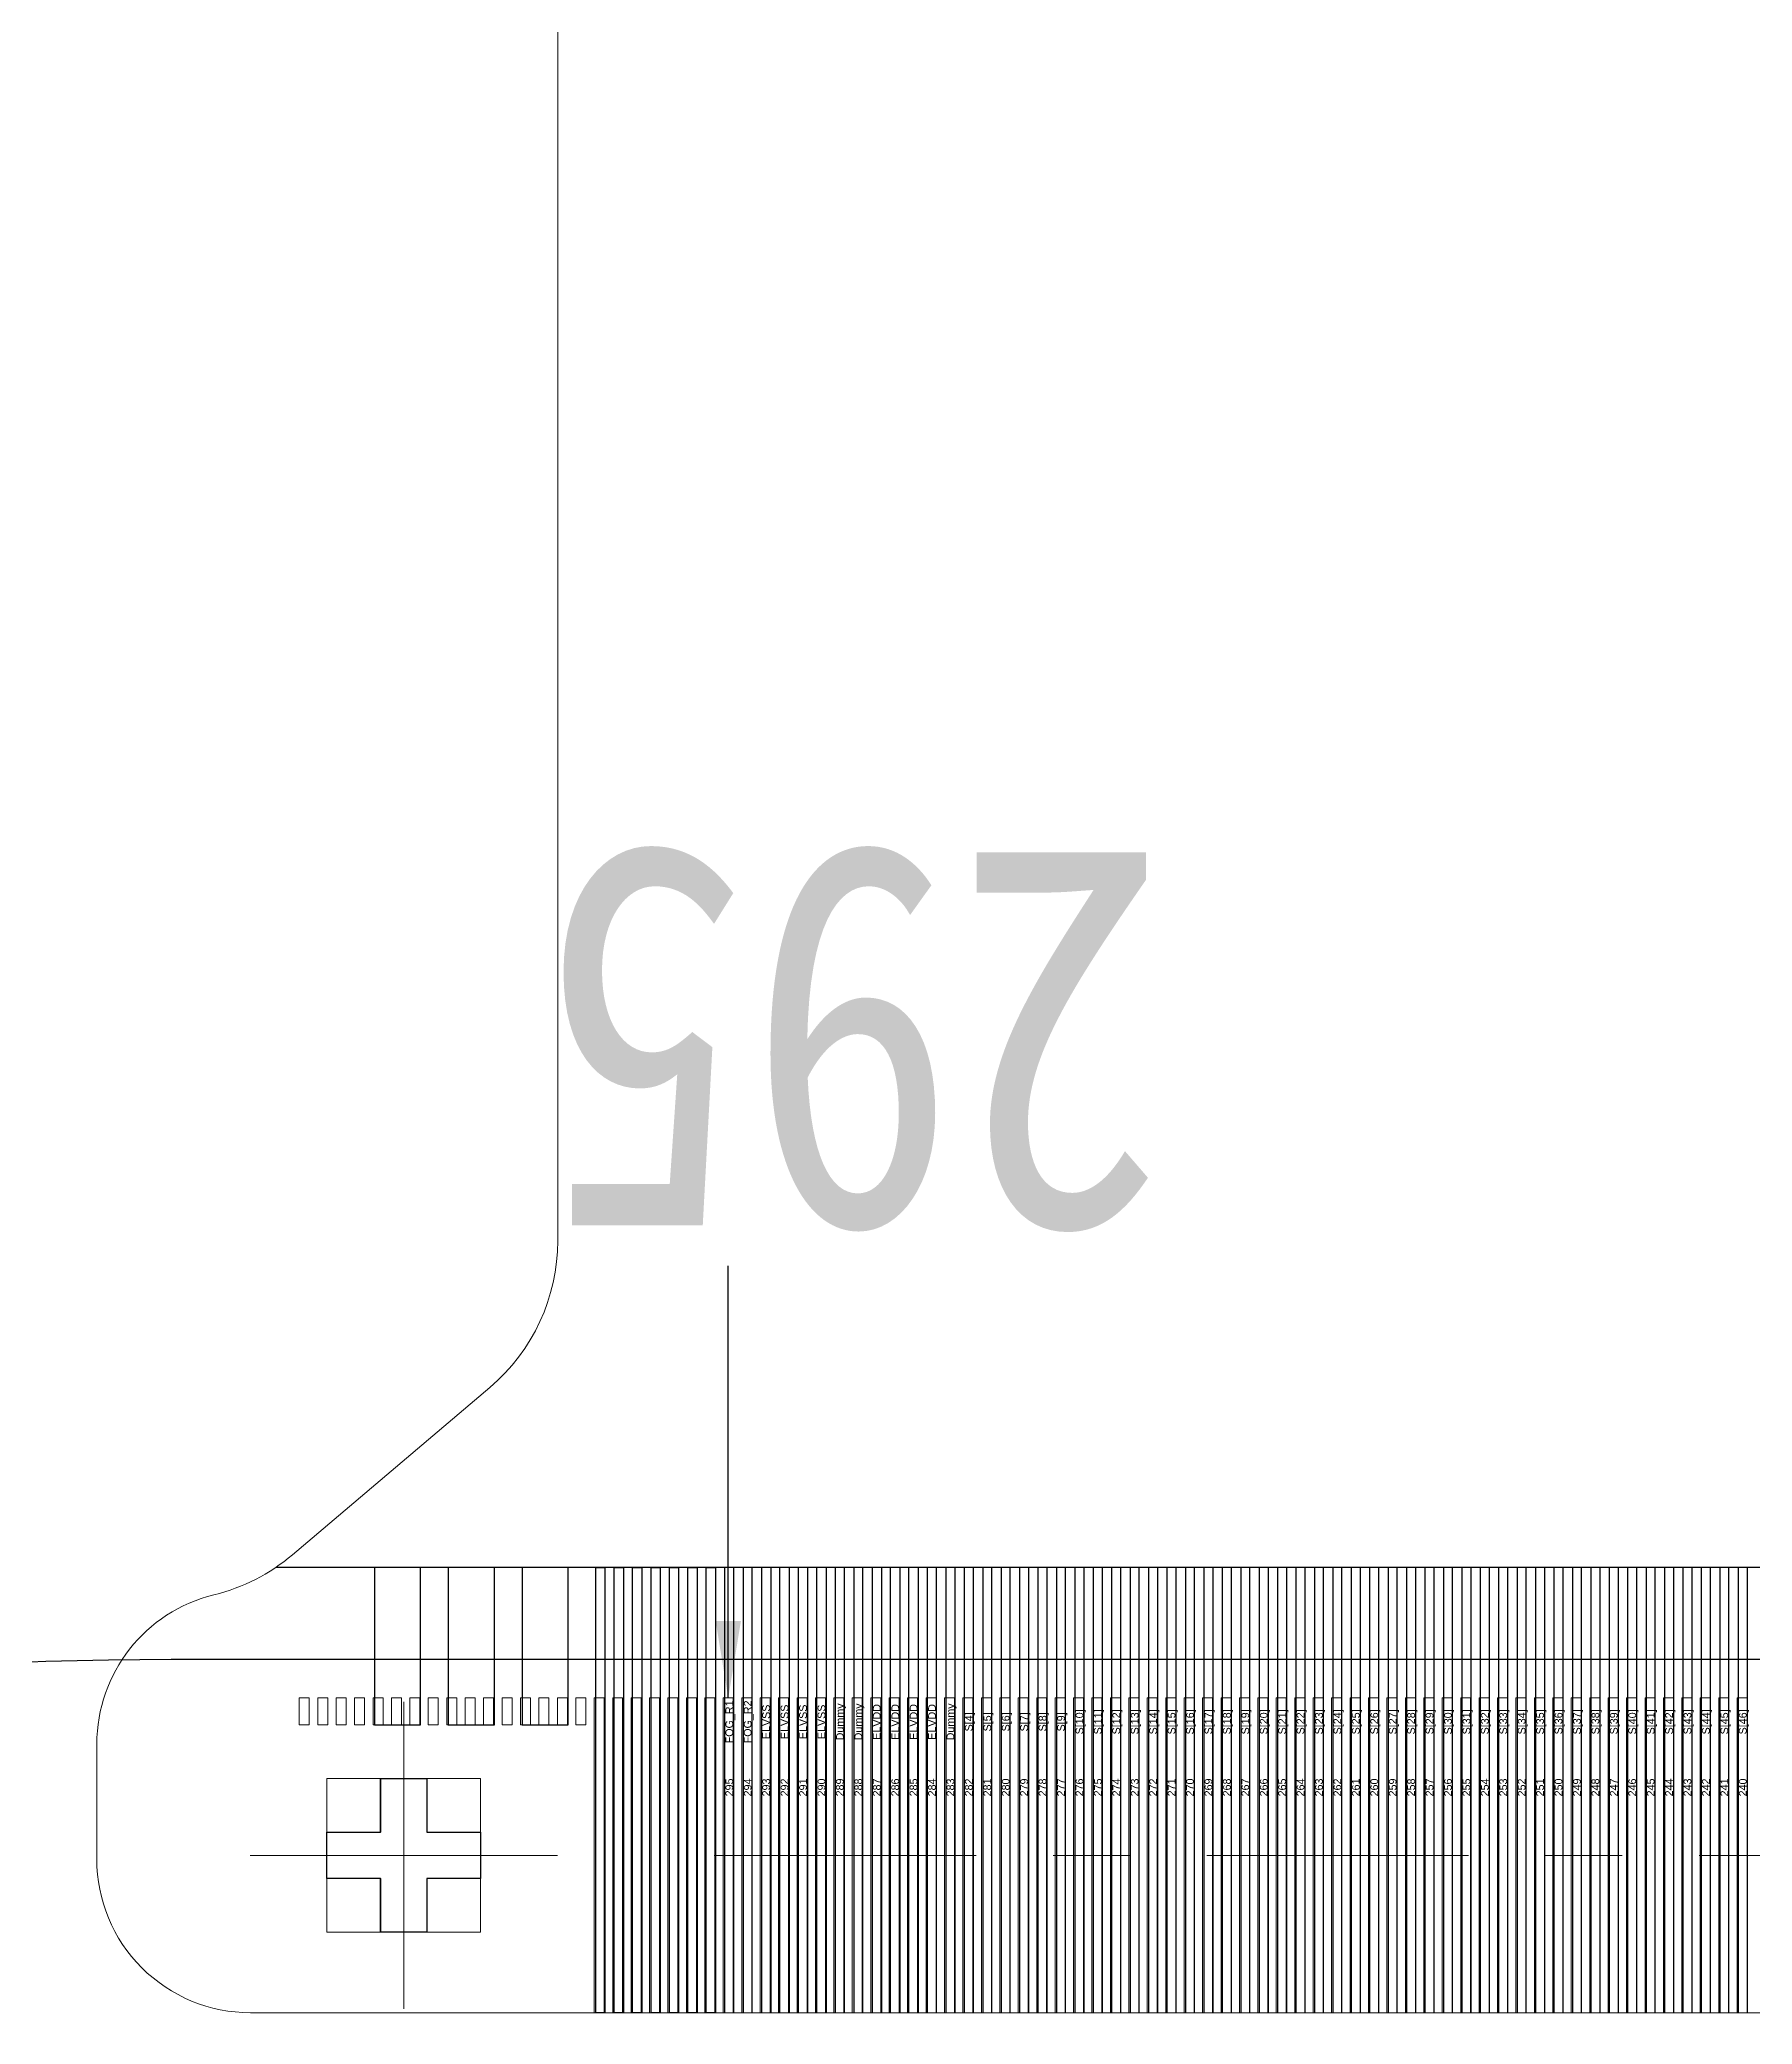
# Model space of a CAD drawing. Header units: inches. Extents: x 265 to 1423, y -753 to -394.
# Drawn here: x 694.801 to 697.03, y -606.996 to -604.412 of the extents above; entities that cross this region are included whole.
import ezdxf
from ezdxf.enums import TextEntityAlignment as Align

# ---------------------------------------------------------------- set-up
doc = ezdxf.new("R2010")
doc.units = ezdxf.units.IN
doc.header["$LTSCALE"] = 0.909449
doc.header["$MEASUREMENT"] = 0
doc.header["$PDMODE"] = 3
doc.header["$PDSIZE"] = 0.3125
doc.linetypes.add('CENTER', pattern=[0.6, 0.375, -0.075, 0.075, -0.075])
doc.layers.get('0').update_dxf_attribs({"linetype": 'CONTINUOUS'})
doc.layers.get('Defpoints').update_dxf_attribs({"linetype": 'CONTINUOUS'})
for name, color, linetype in [('01 Copper', 3, 'CONTINUOUS'), ('06 Cutline', 4, 'CONTINUOUS'), ('09 Center_line', 1, 'CONTINUOUS'), ('13 OL no.', 190, 'CONTINUOUS'), ('14 OL name', 220, 'CONTINUOUS'), ('DIM（标注）', 3, 'CONTINUOUS')]:
    doc.layers.add(name, color=color, linetype=linetype)
doc.layers.add('中心线', color=1, linetype='CENTER', lineweight=0)
doc.styles.add('CCN-1', font='SimSun.ttf', dxfattribs={"width": 0.85})
doc.styles.add('MBC_Arial_Font', font='arial.ttf')
doc.styles.get("Standard").update_dxf_attribs({"font": 'txt', "width": 0.8})
doc.styles.add('宋体', font='SimSun.ttf', dxfattribs={"width": 0.8})
doc.dimstyles.new('DIM-CCN', dxfattribs={"dimscale": 0.9, "dimtxt": 1.7, "dimasz": 1.8, "dimexe": 1.5, "dimexo": 0.5, "dimgap": 0.3, "dimtad": 1, "dimzin": 0, "dimdsep": 46, "dimtxsty": 'CCN-1', "dimblk": 'OPEN30', "dimcen": 0.05, "dimclrd": 256, "dimclre": 256, "dimclrt": 256, "dimadec": 0, "dimazin": 0, "dimtfac": 1, "dimtofl": 0, "dimtmove": 0, "dimatfit": 3, "dimldrblk": 'OPEN30', "dimfxl": 1, "dimtolj": 1, "dimtzin": 0, "dimlwd": -1, "dimlwe": -1, "dimarcsym": 0})
doc.dimstyles.new('ISO-25', dxfattribs={"dimtxt": 2.5, "dimasz": 2.5, "dimexe": 1.25, "dimexo": 0.625, "dimtad": 1, "dimtxsty": 'Standard', "dimcen": 2.5, "dimadec": 0, "dimazin": 0, "dimtfac": 1, "dimtmove": 0, "dimatfit": 3, "dimfxl": 1, "dimarcsym": 0})

# ---------------------------------------------------------------- blocks, each defined once
blk = doc.blocks.new('GVO3310')
at = {"color": 1}
blk.add_line((3755.7397, -505.9047), (3747.5082, -505.9047), dxfattribs=at)
at = {"layer": '01 Copper'}
for points in [[(3747.6967, -506.1097), (3747.6967, -505.9047), (3747.6367, -505.9047), (3747.6367, -506.1097)], [(3747.7927, -506.1097), (3747.7927, -505.9047), (3747.7327, -505.9047), (3747.7327, -506.1097)], [(3747.8886, -506.1097), (3747.8886, -505.9047), (3747.8287, -505.9047), (3747.8287, -506.1097)], [(3747.9246, -505.9047), (3747.9366, -505.9047), (3747.9366, -506.4847), (3747.9246, -506.4847)], [(3747.9486, -505.9047), (3747.9606, -505.9047), (3747.9606, -506.4847), (3747.9486, -506.4847)], [(3747.9726, -505.9047), (3747.9846, -505.9047), (3747.9846, -506.4847), (3747.9726, -506.4847)], [(3747.9966, -505.9047), (3748.0086, -505.9047), (3748.0086, -506.4847), (3747.9966, -506.4847)], [(3748.0206, -505.9047), (3748.0326, -505.9047), (3748.0326, -506.4847), (3748.0206, -506.4847)], [(3748.0446, -505.9047), (3748.0566, -505.9047), (3748.0566, -506.4847), (3748.0446, -506.4847)], [(3748.0686, -505.9047), (3748.0806, -505.9047), (3748.0806, -506.4847), (3748.0686, -506.4847)], [(3747.6446, -506.1797), (3747.7046, -506.1797), (3747.7046, -506.2497), (3747.7746, -506.2497), (3747.7746, -506.3097), (3747.7046, -506.3097), (3747.7046, -506.3797), (3747.6446, -506.3797), (3747.6446, -506.3097), (3747.5746, -506.3097), (3747.5746, -506.2497), (3747.6446, -506.2497)]]:
    blk.add_lwpolyline(points, close=True, dxfattribs=at)
for points in [[(3748.0925, -505.9047), (3748.0925, -506.4847)], [(3748.1045, -506.4847), (3748.1045, -505.9047)], [(3748.1165, -505.9047), (3748.1165, -506.4847)], [(3748.1285, -506.4847), (3748.1285, -505.9047)], [(3748.1405, -505.9047), (3748.1405, -506.4847)], [(3748.1525, -505.9047), (3748.1525, -506.4847)], [(3748.1645, -506.4847), (3748.1645, -505.9047)], [(3748.1765, -505.9047), (3748.1765, -506.4847)], [(3748.1885, -506.4847), (3748.1885, -505.9047)], [(3748.2005, -505.9047), (3748.2005, -506.4847)], [(3748.2125, -506.4847), (3748.2125, -505.9047)], [(3748.2245, -505.9047), (3748.2245, -506.4847)], [(3748.2365, -505.9047), (3748.2365, -506.4847)], [(3748.2485, -506.4847), (3748.2485, -505.9047)], [(3748.2605, -505.9047), (3748.2605, -506.4847)], [(3748.2725, -506.4847), (3748.2725, -505.9047)], [(3748.2845, -505.9047), (3748.2845, -506.4847)], [(3748.2965, -505.9047), (3748.2965, -506.4847)], [(3748.3085, -506.4847), (3748.3085, -505.9047)], [(3748.3205, -505.9047), (3748.3205, -506.4847)], [(3748.3324, -506.4847), (3748.3324, -505.9047)], [(3748.3444, -505.9047), (3748.3444, -506.4847)], [(3748.3564, -506.4847), (3748.3564, -505.9047)], [(3748.3684, -506.4847), (3748.3684, -505.9047)], [(3748.3804, -505.9047), (3748.3804, -506.4847)], [(3748.3924, -506.4847), (3748.3924, -505.9047)], [(3748.4044, -505.9047), (3748.4044, -506.4847)], [(3748.4164, -506.4847), (3748.4164, -505.9047)], [(3748.4284, -505.9047), (3748.4284, -506.4847)], [(3748.4404, -506.4847), (3748.4404, -505.9047)], [(3748.4524, -505.9047), (3748.4524, -506.4847)], [(3748.4644, -506.4847), (3748.4644, -505.9047)], [(3748.4764, -505.9047), (3748.4764, -506.4847)], [(3748.4884, -506.4847), (3748.4884, -505.9047)], [(3748.5004, -505.9047), (3748.5004, -506.4847)], [(3748.5124, -506.4847), (3748.5124, -505.9047)], [(3748.5244, -505.9047), (3748.5244, -506.4847)], [(3748.5364, -506.4847), (3748.5364, -505.9047)], [(3748.5484, -505.9047), (3748.5484, -506.4847)], [(3748.5604, -506.4847), (3748.5604, -505.9047)], [(3748.5724, -505.9047), (3748.5724, -506.4847)], [(3748.5844, -506.4847), (3748.5844, -505.9047)], [(3748.5963, -505.9047), (3748.5963, -506.4847)], [(3748.6083, -506.4847), (3748.6083, -505.9047)], [(3748.6203, -505.9047), (3748.6203, -506.4847)], [(3748.6323, -506.4847), (3748.6323, -505.9047)], [(3748.6443, -505.9047), (3748.6443, -506.4847)], [(3748.6563, -506.4847), (3748.6563, -505.9047)], [(3748.6683, -505.9047), (3748.6683, -506.4847)], [(3748.6803, -506.4847), (3748.6803, -505.9047)], [(3748.6923, -505.9047), (3748.6923, -506.4847)], [(3748.7043, -506.4847), (3748.7043, -505.9047)], [(3748.7163, -505.9047), (3748.7163, -506.4847)], [(3748.7283, -506.4847), (3748.7283, -505.9047)], [(3748.7403, -505.9047), (3748.7403, -506.4847)], [(3748.7523, -506.4847), (3748.7523, -505.9047)], [(3748.7643, -505.9047), (3748.7643, -506.4847)], [(3748.7763, -506.4847), (3748.7763, -505.9047)], [(3748.7883, -505.9047), (3748.7883, -506.4847)], [(3748.8003, -506.4847), (3748.8003, -505.9047)], [(3748.8123, -505.9047), (3748.8123, -506.4847)], [(3748.8243, -506.4847), (3748.8243, -505.9047)], [(3748.8362, -505.9047), (3748.8362, -506.4847)], [(3748.8482, -506.4847), (3748.8482, -505.9047)], [(3748.8602, -505.9047), (3748.8602, -506.4847)], [(3748.8722, -506.4847), (3748.8722, -505.9047)], [(3748.8842, -505.9047), (3748.8842, -506.4847)], [(3748.8962, -506.4847), (3748.8962, -505.9047)], [(3748.9082, -505.9047), (3748.9082, -506.4847)], [(3748.9202, -506.4847), (3748.9202, -505.9047)], [(3748.9322, -505.9047), (3748.9322, -506.4847)], [(3748.9442, -506.4847), (3748.9442, -505.9047)], [(3748.9562, -505.9047), (3748.9562, -506.4847)], [(3748.9682, -506.4847), (3748.9682, -505.9047)], [(3748.9802, -505.9047), (3748.9802, -506.4847)], [(3748.9922, -506.4847), (3748.9922, -505.9047)], [(3749.0042, -505.9047), (3749.0042, -506.4847)], [(3749.0162, -506.4847), (3749.0162, -505.9047)], [(3749.0282, -505.9047), (3749.0282, -506.4847)], [(3749.0402, -506.4847), (3749.0402, -505.9047)], [(3749.0522, -505.9047), (3749.0522, -506.4847)], [(3749.0642, -506.4847), (3749.0642, -505.9047)], [(3749.0762, -505.9047), (3749.0762, -506.4847)], [(3749.0882, -506.4847), (3749.0882, -505.9047)], [(3749.1001, -505.9047), (3749.1001, -506.4847)], [(3749.1121, -506.4847), (3749.1121, -505.9047)], [(3749.1241, -505.9047), (3749.1241, -506.4847)], [(3749.1361, -506.4847), (3749.1361, -505.9047)], [(3749.1481, -505.9047), (3749.1481, -506.4847)], [(3749.1601, -506.4847), (3749.1601, -505.9047)], [(3749.1721, -505.9047), (3749.1721, -506.4847)], [(3749.1841, -506.4847), (3749.1841, -505.9047)], [(3749.1961, -505.9047), (3749.1961, -506.4847)], [(3749.2081, -506.4847), (3749.2081, -505.9047)], [(3749.2201, -505.9047), (3749.2201, -506.4847)], [(3749.2321, -506.4847), (3749.2321, -505.9047)], [(3749.2441, -505.9047), (3749.2441, -506.4847)], [(3749.2561, -506.4847), (3749.2561, -505.9047)], [(3749.2681, -505.9047), (3749.2681, -506.4847)], [(3749.2801, -506.4847), (3749.2801, -505.9047)], [(3749.2921, -505.9047), (3749.2921, -506.4847)], [(3749.3041, -506.4847), (3749.3041, -505.9047)], [(3749.3161, -505.9047), (3749.3161, -506.4847)], [(3749.3281, -506.4847), (3749.3281, -505.9047)], [(3749.34, -505.9047), (3749.34, -506.4847)], [(3749.352, -506.4847), (3749.352, -505.9047)], [(3749.364, -505.9047), (3749.364, -506.4847)], [(3749.376, -506.4847), (3749.376, -505.9047)], [(3749.388, -505.9047), (3749.388, -506.4847)], [(3749.4, -506.4847), (3749.4, -505.9047)], [(3749.412, -505.9047), (3749.412, -506.4847)], [(3749.424, -506.4847), (3749.424, -505.9047)]]:
    blk.add_lwpolyline(points, dxfattribs=at)
at = {"layer": '06 Cutline', "lineweight": 0}
blk.add_lwpolyline([(3755.3751, -503.8364), (3755.3751, -505.492, 0.226485), (3755.468, -505.6864), (3755.7212, -505.8911, 0.112553), (3755.821, -505.94, -0.347906), (3755.9751, -506.1347), (3755.9751, -506.2847, -0.414214), (3755.7751, -506.4847), (3747.4751, -506.4847, -0.414214), (3747.2751, -506.2847), (3747.2751, -506.1347, -0.345535), (3747.4276, -505.9404, 0.116429), (3747.5299, -505.8882), (3747.7869, -505.6702, 0.220246), (3747.8751, -505.4795), (3747.8751, -503.8364)], format="xyb", dxfattribs=at)
at = {"layer": '09 Center_line', "linetype": 'Continuous', "lineweight": 0, "ltscale": 0.1}
for p, q in [((3747.6746, -506.4174), (3747.6746, -506.142)), ((3747.5529, -506.2797), (3747.7964, -506.2797))]:
    blk.add_line(p, q, dxfattribs=at)
at = {"layer": '13 OL no.', "style": 'MBC_Arial_Font'}
for s, p in [('295', (3748.0985, -506.1913)), ('294', (3748.1225, -506.1913)), ('293', (3748.1465, -506.1913)), ('292', (3748.1705, -506.1913)), ('291', (3748.1945, -506.1913)), ('290', (3748.2185, -506.1913)), ('289', (3748.2425, -506.1913)), ('288', (3748.2665, -506.1913)), ('287', (3748.2905, -506.1913)), ('286', (3748.3145, -506.1913)), ('285', (3748.3384, -506.1913)), ('284', (3748.3624, -506.1913)), ('283', (3748.3864, -506.1913)), ('282', (3748.4104, -506.1913)), ('281', (3748.4344, -506.1913)), ('280', (3748.4584, -506.1913)), ('279', (3748.4824, -506.1913)), ('278', (3748.5064, -506.1913)), ('277', (3748.5304, -506.1913)), ('276', (3748.5544, -506.1913)), ('275', (3748.5784, -506.1913)), ('274', (3748.6023, -506.1913)), ('273', (3748.6263, -506.1913)), ('272', (3748.6503, -506.1913)), ('271', (3748.6743, -506.1913)), ('270', (3748.6983, -506.1913)), ('269', (3748.7223, -506.1913)), ('268', (3748.7463, -506.1913)), ('267', (3748.7703, -506.1913)), ('266', (3748.7943, -506.1913)), ('265', (3748.8183, -506.1913)), ('264', (3748.8422, -506.1913)), ('263', (3748.8662, -506.1913)), ('262', (3748.8902, -506.1913)), ('261', (3748.9142, -506.1913)), ('260', (3748.9382, -506.1913)), ('259', (3748.9622, -506.1913)), ('258', (3748.9862, -506.1913)), ('257', (3749.0102, -506.1913)), ('256', (3749.0342, -506.1913)), ('255', (3749.0582, -506.1913)), ('254', (3749.0822, -506.1913)), ('253', (3749.1061, -506.1913)), ('252', (3749.1301, -506.1913)), ('251', (3749.1541, -506.1913)), ('250', (3749.1781, -506.1913)), ('249', (3749.2021, -506.1913)), ('248', (3749.2261, -506.1913)), ('247', (3749.2501, -506.1913)), ('246', (3749.2741, -506.1913)), ('245', (3749.2981, -506.1913)), ('244', (3749.3221, -506.1913)), ('243', (3749.346, -506.1913)), ('242', (3749.37, -506.1913)), ('241', (3749.394, -506.1913)), ('240', (3749.418, -506.1913))]:
    blk.add_text(s, height=0.01, rotation=90, dxfattribs=at).set_placement(p, align=Align.MIDDLE_CENTER)
at = {"layer": '14 OL name', "style": 'MBC_Arial_Font'}
for s, p in [('FOG_R1', (3748.0985, -506.1059)), ('FOG_R2', (3748.1225, -506.1059)), ('ELVSS', (3748.1465, -506.1059)), ('ELVSS', (3748.1705, -506.1059)), ('ELVSS', (3748.1945, -506.1059)), ('ELVSS', (3748.2185, -506.1059)), ('Dummy', (3748.2425, -506.1059)), ('Dummy', (3748.2665, -506.1059)), ('ELVDD', (3748.2905, -506.1059)), ('ELVDD', (3748.3145, -506.1059)), ('ELVDD', (3748.3384, -506.1059)), ('ELVDD', (3748.3624, -506.1059)), ('Dummy', (3748.3864, -506.1059)), ('S[10]', (3748.5544, -506.1059)), ('S[11]', (3748.5784, -506.1059)), ('S[12]', (3748.6023, -506.1059)), ('S[13]', (3748.6263, -506.1059)), ('S[14]', (3748.6503, -506.1059)), ('S[15]', (3748.6743, -506.1059)), ('S[16]', (3748.6983, -506.1059)), ('S[17]', (3748.7223, -506.1059)), ('S[18]', (3748.7463, -506.1059)), ('S[19]', (3748.7703, -506.1059)), ('S[20]', (3748.7943, -506.1059)), ('S[21]', (3748.8183, -506.1059)), ('S[22]', (3748.8422, -506.1059)), ('S[23]', (3748.8662, -506.1059)), ('S[24]', (3748.8902, -506.1059)), ('S[25]', (3748.9142, -506.1059)), ('S[26]', (3748.9382, -506.1059)), ('S[27]', (3748.9622, -506.1059)), ('S[28]', (3748.9862, -506.1059)), ('S[29]', (3749.0102, -506.1059)), ('S[30]', (3749.0342, -506.1059)), ('S[31]', (3749.0582, -506.1059)), ('S[32]', (3749.0822, -506.1059)), ('S[33]', (3749.1061, -506.1059)), ('S[34]', (3749.1301, -506.1059)), ('S[35]', (3749.1541, -506.1059)), ('S[36]', (3749.1781, -506.1059)), ('S[37]', (3749.2021, -506.1059)), ('S[38]', (3749.2261, -506.1059)), ('S[39]', (3749.2501, -506.1059)), ('S[40]', (3749.2741, -506.1059)), ('S[41]', (3749.2981, -506.1059)), ('S[42]', (3749.3221, -506.1059)), ('S[43]', (3749.346, -506.1059)), ('S[44]', (3749.37, -506.1059)), ('S[45]', (3749.394, -506.1059)), ('S[46]', (3749.418, -506.1059)), ('S[4]', (3748.4104, -506.1059)), ('S[5]', (3748.4344, -506.1059)), ('S[6]', (3748.4584, -506.1059)), ('S[7]', (3748.4824, -506.1059)), ('S[8]', (3748.5064, -506.1059)), ('S[9]', (3748.5304, -506.1059))]:
    blk.add_text(s, height=0.01, rotation=90, dxfattribs=at).set_placement(p, align=Align.MIDDLE_CENTER)
blk = doc.blocks.new('*D142')
at = {"layer": 'Defpoints', "color": 0, "transparency": 16777216}
for p in [(657.9879, -606.5214), (694.9717, -606.5214), (695.7935, -652.8688)]:
    blk.add_point(p, dxfattribs=at)
at = {"layer": 'DIM（标注）', "transparency": 16777216}
for p, q in [((694.5217, -606.5214), (657.0879, -606.5214)), ((657.9879, -650.6188), (657.9879, -608.7714)), ((695.3435, -652.8688), (657.0879, -652.8688))]:
    blk.add_line(p, q, dxfattribs=at)
for points in [[(657.6129, -608.7714), (658.3629, -608.7714), (657.9879, -606.5214)], [(657.6129, -650.6188), (658.3629, -650.6188), (657.9879, -652.8688)]]:
    blk.add_solid(points, dxfattribs=at)
at = {"layer": 'DIM（标注）', "transparency": 16777216, "insert": (656.5049, -629.6951), "char_height": 2.25, "attachment_point": 5, "rotation": 90, "style": '宋体'}
blk.add_mtext('\\A1;*LTPS 46.35%%P0.15', dxfattribs=at)
blk = doc.blocks.new('_Open30')
at = {"color": 0, "linetype": 'ByBlock', "lineweight": -2}
for p, q in [((-1, 0.2679), (0, 0)), ((0, 0), (-1, -0.2679)), ((0, 0), (-1, 0))]:
    blk.add_line(p, q, dxfattribs=at)
blk = doc.blocks.new('*D148')
at = {"layer": 'Defpoints', "color": 0, "transparency": 16777216}
for p in [(657.9879, -545.5947), (715.9922, -545.5947), (694.9717, -606.5214)]:
    blk.add_point(p, dxfattribs=at)
at = {"layer": 'DIM（标注）', "transparency": 16777216}
for p, q in [((715.5422, -545.5947), (657.0879, -545.5947)), ((657.9879, -604.2714), (657.9879, -547.8447)), ((694.5217, -606.5214), (657.0879, -606.5214))]:
    blk.add_line(p, q, dxfattribs=at)
for points in [[(657.6129, -547.8447), (658.3629, -547.8447), (657.9879, -545.5947)], [(657.6129, -604.2714), (658.3629, -604.2714), (657.9879, -606.5214)]]:
    blk.add_solid(points, dxfattribs=at)
at = {"layer": 'DIM（标注）', "transparency": 16777216, "insert": (656.5049, -576.0581), "char_height": 2.25, "attachment_point": 5, "rotation": 90, "style": '宋体'}
blk.add_mtext('\\A1;60.93%%P0.5', dxfattribs=at)

msp = doc.modelspace()

# ---------------------------------------------------------------- linework, layer by layer
at = {"color": 3}
msp.add_lwpolyline([(708.2917, -650.8894, 0.618371), (710.6449, -609.8661), (705.9646, -607.1835, 0.130855), (703.4782, -606.5214), (699.225, -606.5214), (694.9717, -606.5214, 0.130855), (692.4853, -607.1835), (687.805, -609.8661, 0.618371), (690.1583, -650.8894), (693.8195, -652.4627, 0.101815), (695.7935, -652.8688), (702.6564, -652.8688, 0.101815), (704.6304, -652.4627)], format="xyb", close=True, dxfattribs=at)
at = {"color": 3, "lineweight": 0}
for points in [[(695.1385, -606.6064), (695.1515, -606.6064), (695.1515, -606.5714), (695.1385, -606.5714)], [(695.1625, -606.6064), (695.1755, -606.6064), (695.1755, -606.5714), (695.1625, -606.5714)], [(695.1865, -606.6064), (695.1995, -606.6064), (695.1995, -606.5714), (695.1865, -606.5714)], [(695.2105, -606.6064), (695.2235, -606.6064), (695.2235, -606.5714), (695.2105, -606.5714)], [(695.2345, -606.6064), (695.2475, -606.6064), (695.2475, -606.5714), (695.2345, -606.5714)], [(695.2585, -606.6064), (695.2715, -606.6064), (695.2715, -606.5714), (695.2585, -606.5714)], [(695.2825, -606.6064), (695.2955, -606.6064), (695.2955, -606.5714), (695.2825, -606.5714)], [(695.3065, -606.6064), (695.3195, -606.6064), (695.3195, -606.5714), (695.3065, -606.5714)], [(695.3305, -606.6064), (695.3435, -606.6064), (695.3435, -606.5714), (695.3305, -606.5714)], [(695.3545, -606.6064), (695.3675, -606.6064), (695.3675, -606.5714), (695.3545, -606.5714)], [(695.3785, -606.6064), (695.3915, -606.6064), (695.3915, -606.5714), (695.3785, -606.5714)], [(695.4025, -606.6064), (695.4155, -606.6064), (695.4155, -606.5714), (695.4025, -606.5714)], [(695.4265, -606.6064), (695.4395, -606.6064), (695.4395, -606.5714), (695.4265, -606.5714)], [(695.4505, -606.6064), (695.4635, -606.6064), (695.4635, -606.5714), (695.4505, -606.5714)], [(695.4745, -606.6064), (695.4875, -606.6064), (695.4875, -606.5714), (695.4745, -606.5714)], [(695.4985, -606.6064), (695.5115, -606.6064), (695.5115, -606.5714), (695.4985, -606.5714)], [(695.5225, -606.9814), (695.5355, -606.9814), (695.5355, -606.5714), (695.5225, -606.5714)], [(695.5465, -606.9814), (695.5595, -606.9814), (695.5595, -606.5714), (695.5465, -606.5714)], [(695.5705, -606.9814), (695.5835, -606.9814), (695.5835, -606.5714), (695.5705, -606.5714)], [(695.5945, -606.9814), (695.6075, -606.9814), (695.6075, -606.5714), (695.5945, -606.5714)], [(695.6185, -606.9814), (695.6315, -606.9814), (695.6315, -606.5714), (695.6185, -606.5714)], [(695.6425, -606.9814), (695.6555, -606.9814), (695.6555, -606.5714), (695.6425, -606.5714)], [(695.6665, -606.9814), (695.6795, -606.9814), (695.6795, -606.5714), (695.6665, -606.5714)]]:
    msp.add_lwpolyline(points, close=True, dxfattribs=at)
at = {"lineweight": 0}
for points in [[(695.7035, -606.9814), (695.6905, -606.9814), (695.6905, -606.5714), (695.7035, -606.5714)], [(695.7275, -606.9814), (695.7145, -606.9814), (695.7145, -606.5714), (695.7275, -606.5714)], [(695.7515, -606.9814), (695.7385, -606.9814), (695.7385, -606.5714), (695.7515, -606.5714)], [(695.7755, -606.9814), (695.7625, -606.9814), (695.7625, -606.5714), (695.7755, -606.5714)], [(695.7995, -606.9814), (695.7865, -606.9814), (695.7865, -606.5714), (695.7995, -606.5714)], [(695.8235, -606.9814), (695.8105, -606.9814), (695.8105, -606.5714), (695.8235, -606.5714)], [(695.8475, -606.9814), (695.8345, -606.9814), (695.8345, -606.5714), (695.8475, -606.5714)], [(695.8715, -606.9814), (695.8585, -606.9814), (695.8585, -606.5714), (695.8715, -606.5714)], [(695.8955, -606.9814), (695.8825, -606.9814), (695.8825, -606.5714), (695.8955, -606.5714)], [(695.9195, -606.9814), (695.9065, -606.9814), (695.9065, -606.5714), (695.9195, -606.5714)], [(695.9435, -606.9814), (695.9305, -606.9814), (695.9305, -606.5714), (695.9435, -606.5714)], [(695.9675, -606.9814), (695.9545, -606.9814), (695.9545, -606.5714), (695.9675, -606.5714)], [(695.9915, -606.9814), (695.9785, -606.9814), (695.9785, -606.5714), (695.9915, -606.5714)], [(696.0155, -606.9814), (696.0025, -606.9814), (696.0025, -606.5714), (696.0155, -606.5714)], [(696.0395, -606.9814), (696.0265, -606.9814), (696.0265, -606.5714), (696.0395, -606.5714)], [(696.0635, -606.9814), (696.0505, -606.9814), (696.0505, -606.5714), (696.0635, -606.5714)], [(696.0875, -606.9814), (696.0745, -606.9814), (696.0745, -606.5714), (696.0875, -606.5714)], [(696.1115, -606.9814), (696.0985, -606.9814), (696.0985, -606.5714), (696.1115, -606.5714)], [(696.1355, -606.9814), (696.1225, -606.9814), (696.1225, -606.5714), (696.1355, -606.5714)], [(696.1595, -606.9814), (696.1465, -606.9814), (696.1465, -606.5714), (696.1595, -606.5714)], [(696.1835, -606.9814), (696.1705, -606.9814), (696.1705, -606.5714), (696.1835, -606.5714)], [(696.2075, -606.9814), (696.1945, -606.9814), (696.1945, -606.5714), (696.2075, -606.5714)], [(696.2315, -606.9814), (696.2185, -606.9814), (696.2185, -606.5714), (696.2315, -606.5714)], [(696.2555, -606.9814), (696.2425, -606.9814), (696.2425, -606.5714), (696.2555, -606.5714)], [(696.2795, -606.9814), (696.2665, -606.9814), (696.2665, -606.5714), (696.2795, -606.5714)], [(696.3035, -606.9814), (696.2905, -606.9814), (696.2905, -606.5714), (696.3035, -606.5714)], [(696.3275, -606.9814), (696.3145, -606.9814), (696.3145, -606.5714), (696.3275, -606.5714)], [(696.3515, -606.9814), (696.3385, -606.9814), (696.3385, -606.5714), (696.3515, -606.5714)], [(696.3755, -606.9814), (696.3625, -606.9814), (696.3625, -606.5714), (696.3755, -606.5714)], [(696.3995, -606.9814), (696.3865, -606.9814), (696.3865, -606.5714), (696.3995, -606.5714)], [(696.4235, -606.9814), (696.4105, -606.9814), (696.4105, -606.5714), (696.4235, -606.5714)], [(696.4475, -606.9814), (696.4345, -606.9814), (696.4345, -606.5714), (696.4475, -606.5714)], [(696.4715, -606.9814), (696.4585, -606.9814), (696.4585, -606.5714), (696.4715, -606.5714)], [(696.4955, -606.9814), (696.4825, -606.9814), (696.4825, -606.5714), (696.4955, -606.5714)], [(696.5195, -606.9814), (696.5065, -606.9814), (696.5065, -606.5714), (696.5195, -606.5714)], [(696.5435, -606.9814), (696.5305, -606.9814), (696.5305, -606.5714), (696.5435, -606.5714)], [(696.5675, -606.9814), (696.5545, -606.9814), (696.5545, -606.5714), (696.5675, -606.5714)], [(696.5915, -606.9814), (696.5785, -606.9814), (696.5785, -606.5714), (696.5915, -606.5714)], [(696.6155, -606.9814), (696.6025, -606.9814), (696.6025, -606.5714), (696.6155, -606.5714)], [(696.6395, -606.9814), (696.6265, -606.9814), (696.6265, -606.5714), (696.6395, -606.5714)], [(696.6635, -606.9814), (696.6505, -606.9814), (696.6505, -606.5714), (696.6635, -606.5714)], [(696.6875, -606.9814), (696.6745, -606.9814), (696.6745, -606.5714), (696.6875, -606.5714)], [(696.7115, -606.9814), (696.6985, -606.9814), (696.6985, -606.5714), (696.7115, -606.5714)], [(696.7355, -606.9814), (696.7225, -606.9814), (696.7225, -606.5714), (696.7355, -606.5714)], [(696.7595, -606.9814), (696.7465, -606.9814), (696.7465, -606.5714), (696.7595, -606.5714)], [(696.7835, -606.9814), (696.7705, -606.9814), (696.7705, -606.5714), (696.7835, -606.5714)], [(696.8075, -606.9814), (696.7945, -606.9814), (696.7945, -606.5714), (696.8075, -606.5714)], [(696.8315, -606.9814), (696.8185, -606.9814), (696.8185, -606.5714), (696.8315, -606.5714)], [(696.8555, -606.9814), (696.8425, -606.9814), (696.8425, -606.5714), (696.8555, -606.5714)], [(696.8795, -606.9814), (696.8665, -606.9814), (696.8665, -606.5714), (696.8795, -606.5714)], [(696.9035, -606.9814), (696.8905, -606.9814), (696.8905, -606.5714), (696.9035, -606.5714)], [(696.9275, -606.9814), (696.9145, -606.9814), (696.9145, -606.5714), (696.9275, -606.5714)], [(696.9515, -606.9814), (696.9385, -606.9814), (696.9385, -606.5714), (696.9515, -606.5714)], [(696.9755, -606.9814), (696.9625, -606.9814), (696.9625, -606.5714), (696.9755, -606.5714)], [(696.9995, -606.9814), (696.9865, -606.9814), (696.9865, -606.5714), (696.9995, -606.5714)], [(697.0235, -606.9814), (697.0105, -606.9814), (697.0105, -606.5714), (697.0235, -606.5714)]]:
    msp.add_lwpolyline(points, close=True, dxfattribs=at)
at = {"linetype": 'Continuous', "lineweight": 0}
for points in [[(695.1745, -606.7464), (695.2445, -606.7464), (695.2445, -606.6764), (695.1745, -606.6764)], [(695.3745, -606.7464), (695.3045, -606.7464), (695.3045, -606.6764), (695.3745, -606.6764)], [(695.1745, -606.8764), (695.2445, -606.8764), (695.2445, -606.8064), (695.1745, -606.8064)], [(695.3745, -606.8764), (695.3045, -606.8764), (695.3045, -606.8064), (695.3745, -606.8064)]]:
    msp.add_lwpolyline(points, close=True, dxfattribs=at)
at = {"color": 1, "linetype": 'CENTER', "lineweight": 0}
msp.add_lwpolyline([(695.6788, -606.7764), (702.7616, -606.7764)], dxfattribs=at)
at = {"layer": '中心线', "lineweight": 0, "ltscale": 10}
for points in [[(695.2745, -606.9764), (695.2745, -606.5764)], [(695.2745, -606.9764), (695.2745, -606.5764)], [(695.4745, -606.7764), (695.0745, -606.7764)]]:
    msp.add_lwpolyline(points, dxfattribs=at)

# ---------------------------------------------------------------- block references
at = {"color": 1}
msp.add_blockref('GVO3310', (-3052.4002, -100.4967), dxfattribs=at)

# ---------------------------------------------------------------- texts
at = {"lineweight": 0, "insert": (695.4499, -605.9701), "char_height": 0.5, "width": 1.085936, "attachment_point": 3, "rotation": 180}
msp.add_mtext('295', dxfattribs=at)

# ---------------------------------------------------------------- dimensions: what is measured, and where the dimension line sits
at = {"layer": 'DIM（标注）'}
for base, p1, p2, angle, text, picture, middle in [((657.9879, -545.5947), (694.9717, -606.5214), (715.9922, -545.5947), 90, '<>%%P0.5', '*D148', (656.5049, -576.0581)), ((657.9879, -606.5214), (695.7935, -652.8688), (694.9717, -606.5214), 270, '*LTPS <>%%P0.15', '*D142', (656.5049, -629.6951))]:
    dim = msp.add_linear_dim(base=base, p1=p1, p2=p2, angle=angle, text=text, dimstyle='DIM-CCN', override={"dimtxt": 2.5, "dimasz": 2.5, "dimexe": 1, "dimtxsty": '宋体', "dimsah": 1}, dxfattribs=at)
    dim.commit()
    dim.dimension.update_dxf_attribs({"geometry": picture, "text_midpoint": middle})

# ---------------------------------------------------------------- leaders
at = {"lineweight": 0}
msp.add_leader([(695.697, -606.5714), (695.697, -606.0086)], dimstyle='ISO-25', override={"dimasz": 0.1, "dimgap": 0.1, "dimtad": 0}, dxfattribs=at)

doc.saveas('drawing.dxf')
